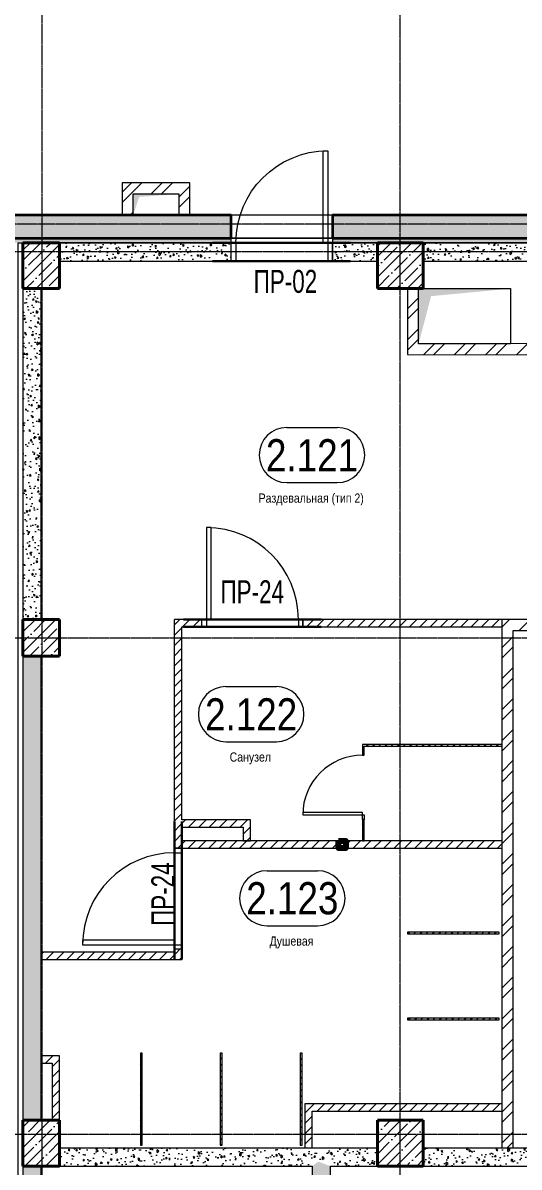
# Model space of a CAD drawing. Header units: millimetres. Extents: x -231292 to 573618, y -153144 to 564035.
# Drawn here: x 54733 to 60137, y 103770 to 116221 of the extents above; entities that cross this region are included whole.
import ezdxf
from ezdxf.enums import TextEntityAlignment as Align

# ---------------------------------------------------------------- set-up
doc = ezdxf.new("R2010")
doc.units = ezdxf.units.MM
doc.linetypes.add('CENTER2', pattern=[28.575, 19.05, -3.175, 3.175, -3.175])
doc.linetypes.add('HIDDEN2', pattern=[4.7625, 3.175, -1.5875])
doc.layers.get('0').update_dxf_attribs({"color": 250})
doc.layers.get('Defpoints').update_dxf_attribs({"color": 250})
for name, color, linetype, lineweight in [('A-Wall-Open', 250, 'Continuous', 5), ('АР_Area', 250, 'Continuous', 5), ('АР_Двери', 250, 'Continuous', 9), ('АР_Колонны', 250, 'Continuous', 35), ('АР_Стены ГКЛ', 250, 'Continuous', 15), ('АР_Стены ЖБ', 250, 'Continuous', 35), ('АР_Стены кирпич', 250, 'Continuous', 20), ('АР_Стены ПЕНОблок', 250, 'Continuous', 20), ('АР_Стены_дефшов', 250, 'Continuous', 0), ('АР_Штриховка', 250, 'Continuous', 0), ('Двери кабины', 250, 'Continuous', 0), ('КМ_Фахверки', 250, 'Continuous', 80), ('ОВ_Шахты', 250, 'Continuous', 5), ('РД_Оси_100', 250, 'Continuous', 0)]:
    doc.layers.add(name, color=color, linetype=linetype, lineweight=lineweight)
doc.layers.add('РД_Перемычка инж проемов', color=250, linetype='Continuous')
doc.layers.add('РД_Проем', color=250, linetype='Continuous', lineweight=0, plot=False)
doc.layers.add('РД_проем_инж перемыч_подсчет', color=250, linetype='Continuous', lineweight=30, plot=False)
doc.styles.add('Arial0', font='arial.ttf')
doc.styles.add('style1', font='ARIALN.TTF')
doc.styles.add('ккк', font='isocpeur.ttf', dxfattribs={"width": 0.85, "oblique": 15})
pattern_1 = [(45, (8883.4, 13229.69), (-56.1266, 56.1266), [])]
pattern_2 = [(45, (8883.403, 13229.686), (-33.67596, 33.67596), [])]
pattern_3 = [(45, (8883.4, 13229.69), (-168.3798, 168.3798), []), (45, (8995.66, 13229.69), (-168.3798, 168.3798), [])]
pattern_4 = [(45, (8883.4, 13229.69), (-112.2532, 112.2532), []), (45, (8995.66, 13229.69), (-112.2532, 112.2532), [198.4375, -39.6875, 0, -39.6875])]
pattern_5 = [(45, (8883.4, 13229.69), (-56.1266, 56.1266), [])]

# ---------------------------------------------------------------- blocks, each defined once
blk = doc.blocks.new('СОШ_2200_АР_ОСИ_М100_28.05.24')
at = {"layer": 'РД_Оси_100', "linetype": 'CENTER2'}
for p, q in [((49960, -6155), (49960, 139938.679)), ((-5954.958, 96300), (119910, 96300)), ((-5954.958, 90900), (119910, 90900))]:
    blk.add_line(p, q, dxfattribs=at)
for points in [[(46060, -6163.105), (46060, 139538.679), (46130, 139938.679)], [(119910, 100950), (119410, 100800), (-5454.958, 100800), (-5954.958, 100950)], [(119910, 100350), (119410, 100500), (-5454.958, 100500), (-5954.958, 100350)]]:
    blk.add_lwpolyline(points, dxfattribs=at)
blk = doc.blocks.new('otv')
at = {"linetype": 'Continuous'}
blk.add_lwpolyline([(0, -1), (0, 0), (1, 0), (1, -1)], close=True, dxfattribs=at)
blk.add_solid([(0, -1), (0, 0), (0.135, -0.137), (1, 0)], dxfattribs=at)
blk = doc.blocks.new('Ф_блок 80')
at = {"layer": 'КМ_Фахверки'}
blk.add_lwpolyline([(0, 0), (80, 0), (80, -80), (0, -80)], close=True, dxfattribs=at)
at = {"layer": 'КМ_Фахверки', "lineweight": 5}
blk.add_lwpolyline([(6, -6), (74, -6), (74, -74), (6, -74)], close=True, dxfattribs=at)
blk = doc.blocks.new('MOK-МаркаПом_овал_ареал')
for p, q in [((-2.75, 3), (2.75, 3)), ((-2.75, -3), (2.75, -3))]:
    blk.add_line(p, q)
for centre, radius, start, end in [((-2.75, 0), 3, 90, 270), ((2.75, 0), 3, 270, 90), ((-3.75, 0), 3.5, 0, 0.001)]:
    blk.add_arc(centre, radius, start, end)
at = {"color": 0, "style": 'style1'}
blk.add_attdef('АР-ПОМЕЩЕНИЕ:НОМЕР', text='', height=3.5, dxfattribs=at).set_placement((0, 0), align=Align.MIDDLE)
at = {"layer": 'Defpoints', "color": 2, "style": 'style1'}
blk.add_attdef('АР-ПОМЕЩЕНИЕ:НАИМЕНОВАНИЕ', text='', height=1, dxfattribs=at).set_placement((-0.09, -4.81), align=Align.MIDDLE)
blk = doc.blocks.new('MOK-МаркаПеремычки')
at = {"color": 0, "style": 'ккк', "oblique": 15, "width": 0.85}
blk.add_attdef('АР-ПРОЕМ:ПЕРЕМЫЧКА', text='', height=2.5, dxfattribs=at).set_placement((0, 0), align=Align.MIDDLE)

msp = doc.modelspace()

# ---------------------------------------------------------------- hatches: boundary and pattern name
at = {"layer": 'АР_Штриховка', "linetype": 'Continuous', "lineweight": 0}
h = msp.add_hatch(dxfattribs=at)
h.set_pattern_fill('ANSI32', color=256, scale=25, style=0)
h.set_pattern_definition([(45, (8883.4, 13229.69), (-168.3798, 168.3798), []), (45, (8995.66, 13229.69), (-168.3798, 168.3798), [])])
h.paths.add_polyline_path([(55813.403, 114129.686), (55933.403, 114129.686), (55933.403, 114359.686), (55813.403, 114479.686)], flags=0)
h = msp.add_hatch(dxfattribs=at)
h.set_pattern_fill('ANSI32', color=256, scale=25, style=0)
h.set_pattern_definition(pattern_3)
h.paths.add_polyline_path([(55813.403, 114479.686), (55933.403, 114359.686), (56433.403, 114359.686), (56553.403, 114479.686)], flags=0)
h = msp.add_hatch(dxfattribs=at)
h.set_pattern_fill('ANSI32', color=256, scale=25, angle=-360, style=0)
h.set_pattern_definition([(45, (8883.4, 13229.69), (-168.3798, 168.3798), []), (45, (8995.66, 13229.69), (-168.3798, 168.3798), [])])
h.paths.add_polyline_path([(56553.403, 114479.686), (56433.403, 114359.686), (56433.403, 114129.686), (56553.403, 114129.686)], flags=0)
at = {"layer": 'АР_Штриховка', "linetype": 'Continuous', "lineweight": 5}
h = msp.add_hatch(dxfattribs=at)
h.set_pattern_fill('ANSI35', color=256, scale=25, style=0)
h.set_pattern_definition([(45, (8883.4, 13229.69), (-112.2532, 112.2532), []), (45, (8995.66, 13229.69), (-112.2532, 112.2532), [198.4375, -39.6875, 0, -39.6875])])
h.paths.add_polyline_path([(123183.403, 113879.686), (123183.403, 114129.686), (112633.403, 114129.686), (112633.403, 113879.686)], flags=0)
h.paths.add_polyline_path([(110833.403, 113879.686), (110833.403, 114129.686), (105509.447, 114129.686), (105509.447, 113879.686)], flags=0)
h.paths.add_polyline_path([(104409.447, 113879.686), (104409.447, 114129.686), (102749.186, 114129.686), (102749.186, 113879.686)], flags=0)
h.paths.add_polyline_path([(101649.186, 113879.686), (101649.186, 114129.686), (99793.403, 114129.686), (99793.403, 113879.686)], flags=0)
h.paths.add_polyline_path([(98883.403, 113879.686), (98883.403, 114129.686), (97133.403, 114129.686), (97133.403, 113879.686)], flags=0)
h.paths.add_polyline_path([(96033.403, 113879.686), (96033.403, 114129.686), (95583.403, 114129.686), (95583.403, 113879.686)], flags=0)
h.paths.add_polyline_path([(94483.403, 113879.686), (94483.403, 114129.686), (94013.403, 114129.686), (94013.403, 113879.686)], flags=0)
h.paths.add_polyline_path([(92913.403, 113879.686), (92913.403, 114129.686), (91133.403, 114129.686), (91133.403, 113879.686)], flags=0)
h.paths.add_polyline_path([(90033.403, 113879.686), (90033.403, 114129.686), (89465.258, 114129.686), (89465.258, 113879.686)], flags=0)
h.paths.add_polyline_path([(88555.258, 113879.686), (88555.258, 114129.686), (87713.403, 114129.686), (87713.403, 113879.686)], flags=0)
h.paths.add_polyline_path([(86803.403, 113879.686), (86803.403, 114129.686), (85133.403, 114129.686), (85133.403, 113879.686)], flags=0)
h.paths.add_polyline_path([(84033.403, 113879.686), (84033.403, 114129.686), (83483.403, 114129.686), (83483.403, 113879.686)], flags=0)
h.paths.add_polyline_path([(82383.403, 113879.686), (82383.403, 114129.686), (82313.208, 114129.686), (82313.208, 113879.686)], flags=0)
h.paths.add_polyline_path([(82313.208, 113879.686), (82313.208, 114129.686), (79263.403, 114129.686), (79263.403, 113879.686)], flags=0)
h.paths.add_polyline_path([(78163.403, 113879.686), (78163.403, 114129.686), (72633.403, 114129.686), (72633.403, 113879.686)], flags=0)
h.paths.add_polyline_path([(71533.403, 113879.686), (71533.403, 114129.686), (69803.403, 114129.686), (69803.403, 113879.686)], flags=0)
h.paths.add_polyline_path([(68703.403, 113879.686), (68703.403, 114129.686), (64383.403, 114129.686), (64383.403, 113879.686)], flags=0)
h.paths.add_polyline_path([(63283.403, 113879.686), (63283.403, 114129.686), (58103.403, 114129.686), (58103.403, 113879.686)], flags=0)
h.paths.add_polyline_path([(57003.403, 113879.686), (57003.403, 114129.686), (53713.399, 114129.686), (53713.399, 113879.686)], flags=0)
h.paths.add_polyline_path([(51493.399, 113879.686), (51493.399, 114129.686), (50533.403, 114129.686), (50533.403, 113879.686)], flags=0)
h.paths.add_polyline_path([(48733.403, 113879.686), (48733.403, 114129.686), (46683.403, 114129.686), (46683.403, 113879.686)], flags=0)
at = {"layer": 'АР_Штриховка', "linetype": 'Continuous', "lineweight": 0}
h = msp.add_hatch(dxfattribs=at)
h.set_pattern_fill('HONEY', color=256, scale=10, style=0)
h.set_pattern_definition([(360, (8883.403, 13229.686), (47.625, 27.4963064), [31.75, -63.5]), (120, (8883.403, 13229.686), (-47.625, 27.4963066), [31.75, -63.5]), (60, (8883.403, 13229.686), (1e-07, 54.992613), [-63.5, 31.75])])
h.paths.add_polyline_path([(46283.403, 113879.686), (46283.403, 113829.686), (48733.403, 113829.686), (48733.403, 113879.686)], flags=0)
h.paths.add_polyline_path([(50533.403, 113879.686), (50533.403, 113829.686), (51493.399, 113829.686), (51493.399, 113879.686)], flags=0)
h.paths.add_polyline_path([(53713.399, 113879.686), (53713.399, 113829.686), (54683.403, 113829.686), (54700.069, 113842.186), (54683.403, 113879.686)], flags=0)
h.paths.add_polyline_path([(54683.403, 113879.686), (54700.069, 113842.186), (54733.403, 113829.686), (57003.403, 113829.686), (57003.403, 113879.686)], flags=0)
h.paths.add_polyline_path([(58103.403, 113879.686), (58103.403, 113829.686), (63283.403, 113829.686), (63283.403, 113879.686)], flags=0)
h.paths.add_polyline_path([(64383.403, 113879.686), (64383.403, 113829.686), (68703.403, 113829.686), (68703.403, 113879.686)], flags=0)
h.paths.add_polyline_path([(69803.403, 113879.686), (69803.403, 113829.686), (71533.403, 113829.686), (71533.403, 113879.686)], flags=0)
h.paths.add_polyline_path([(72633.403, 113879.686), (72633.403, 113829.686), (78163.403, 113829.686), (78163.403, 113879.686)], flags=0)
h.paths.add_polyline_path([(79263.403, 113879.686), (79263.403, 113829.686), (82383.403, 113829.686), (82383.403, 113879.686)], flags=0)
h.paths.add_polyline_path([(83483.403, 113879.686), (83483.403, 113829.686), (84033.403, 113829.686), (84033.403, 113879.686)], flags=0)
h.paths.add_polyline_path([(85133.403, 113879.686), (85133.403, 113829.686), (86803.403, 113829.686), (86803.403, 113879.686)], flags=0)
h.paths.add_polyline_path([(87713.403, 113879.686), (87713.403, 113829.686), (88555.258, 113829.686), (88555.258, 113879.686)], flags=0)
h.paths.add_polyline_path([(89465.258, 113879.686), (89465.258, 113829.686), (90033.403, 113829.686), (90033.403, 113879.686)], flags=0)
h.paths.add_polyline_path([(91133.403, 113879.686), (91133.403, 113829.686), (92913.403, 113829.686), (92913.403, 113879.686)], flags=0)
h.paths.add_polyline_path([(94013.403, 113879.686), (94013.403, 113829.686), (94483.403, 113829.686), (94483.403, 113879.686)], flags=0)
h.paths.add_polyline_path([(95583.403, 113879.686), (95583.403, 113829.686), (96033.403, 113829.686), (96033.403, 113879.686)], flags=0)
h.paths.add_polyline_path([(97133.403, 113879.686), (97133.403, 113829.686), (98883.403, 113829.686), (98883.403, 113879.686)], flags=0)
h.paths.add_polyline_path([(99793.403, 113879.686), (99793.403, 113829.686), (101649.186, 113829.686), (101649.186, 113879.686)], flags=0)
h.paths.add_polyline_path([(102749.186, 113879.686), (102749.186, 113829.686), (104409.447, 113829.686), (104409.447, 113879.686)], flags=0)
h.paths.add_polyline_path([(105509.447, 113879.686), (105509.447, 113829.686), (110833.403, 113829.686), (110833.403, 113879.686)], flags=0)
h.paths.add_polyline_path([(112633.403, 113879.686), (112633.403, 113829.686), (123583.403, 113829.686), (123583.403, 113879.686)], flags=0)
at = {"layer": 'АР_Штриховка', "linetype": 'Continuous', "lineweight": 5}
h = msp.add_hatch(dxfattribs=at)
h.set_pattern_fill('ANSI35', color=256, scale=25, style=0)
h.set_pattern_definition(pattern_4)
h.paths.add_polyline_path([(54733.629, 113329.686), (55133.629, 113329.686), (55133.629, 113829.686), (54733.629, 113829.686)], flags=0)
at = {"layer": 'АР_Штриховка', "linetype": 'Continuous', "lineweight": 0}
h = msp.add_hatch(dxfattribs=at)
h.set_pattern_fill('AR-CONC', color=256, angle=-315, style=0)
h.set_pattern_definition([(95, (8883.4, 13229.69), (140.09465, 117.55338), [19.05, -209.55]), (40, (8883.4, 13229.69), (-160.01845, 110.17673), [15.24, -167.64058]), (145.45144, (8895.08, 13239.48), (-19.9238, 227.7301), [16.19, -178.09024]), (91.1842, (8847.48, 13265.6), (221.41024, 161.9534), [28.575, -314.325]), (141.63556, (8865.93, 13279.1), (-7.0866, 342.82676), [24.285, -267.1356]), (36.18415, (8847.48, 13265.6), (-7.0866, 342.82676), [22.86, -251.4597]), (66, (8874.42, 13274.59), (179.51998, 34.89515), [19.05, -209.55]), (11, (8874.42, 13274.59), (-86.53993, 173.9412), [15.24, -167.64]), (116.45145, (8889.38, 13277.5), (92.98005, 208.83634), [16.19, -178.08994]), (82.5, (8883.4, 13229.686), (-57.60547, 61.973414), [0, -165.608, 0, -170.18, 0, -168.275]), (52.5, (8883.4, 13229.69), (-23.58973, 118.087), [0, -97.028, 0, -161.798, 0, -64.135]), (12.5, (8843.35, 13189.634), (99.927863, 91.826196), [0, -63.5, 0, -198.12, 0, -262.89]), (2.5, (8825.39, 13171.67), (86.7639, 122.72239), [0, -82.55, 0, -131.572, 0, -186.69])])
h.paths.add_polyline_path([(58593.403, 113629.686), (58593.403, 113829.686), (58103.403, 113829.686), (58103.403, 113629.686)], flags=0)
h.paths.add_polyline_path([(57003.403, 113629.686), (57003.403, 113829.686), (55133.553, 113829.686), (55133.553, 113629.686)], flags=0)
at = {"layer": 'АР_Штриховка', "linetype": 'Continuous', "lineweight": 5}
h = msp.add_hatch(dxfattribs=at)
h.set_pattern_fill('ANSI35', color=256, scale=25, style=0)
h.set_pattern_definition(pattern_4)
h.paths.add_polyline_path([(58593.403, 113329.686), (59093.403, 113329.686), (59093.403, 113829.686), (58593.403, 113829.686)], flags=0)
at = {"layer": 'АР_Штриховка', "linetype": 'Continuous', "lineweight": 0}
h = msp.add_hatch(dxfattribs=at)
h.set_pattern_fill('AR-CONC', color=256, angle=45, style=0)
h.set_pattern_definition([(95, (8883.4, 13229.69), (140.09465, 117.55338), [19.05, -209.55]), (40, (8883.4, 13229.69), (-160.01845, 110.17673), [15.24, -167.64058]), (145.45144, (8895.08, 13239.48), (-19.9238, 227.7301), [16.19, -178.09024]), (91.1842, (8847.48, 13265.6), (221.41024, 161.9534), [28.575, -314.325]), (141.63556, (8865.93, 13279.1), (-7.0866, 342.82676), [24.285, -267.1356]), (36.18415, (8847.48, 13265.6), (-7.0866, 342.82676), [22.86, -251.4597]), (66, (8874.42, 13274.59), (179.51998, 34.89515), [19.05, -209.55]), (11, (8874.42, 13274.59), (-86.53993, 173.9412), [15.24, -167.64]), (116.45145, (8889.38, 13277.5), (92.98005, 208.83634), [16.19, -178.08994]), (82.5, (8883.4, 13229.686), (-57.60547, 61.973414), [0, -165.608, 0, -170.18, 0, -168.275]), (52.5, (8883.4, 13229.69), (-23.58973, 118.087), [0, -97.028, 0, -161.798, 0, -64.135]), (12.5, (8843.35, 13189.634), (99.927863, 91.826196), [0, -63.5, 0, -198.12, 0, -262.89]), (2.5, (8825.39, 13171.67), (86.7639, 122.72239), [0, -82.55, 0, -131.572, 0, -186.69])])
h.paths.add_polyline_path([(61733.403, 113629.686), (61733.403, 113829.686), (59093.403, 113829.686), (59093.403, 113629.686)], flags=0)
h = msp.add_hatch(dxfattribs=at)
h.set_pattern_fill('AR-CONC', color=256, angle=-315, style=0)
h.set_pattern_definition([(95, (8883.4, 13229.69), (140.09465, 117.55338), [19.05, -209.55]), (40, (8883.4, 13229.69), (-160.01845, 110.17673), [15.24, -167.64058]), (145.45144, (8895.08, 13239.48), (-19.9238, 227.7301), [16.19, -178.09024]), (91.1842, (8847.48, 13265.6), (221.41024, 161.9534), [28.575, -314.325]), (141.63556, (8865.93, 13279.1), (-7.0866, 342.82676), [24.285, -267.1356]), (36.18415, (8847.48, 13265.6), (-7.0866, 342.82676), [22.86, -251.4597]), (66, (8874.42, 13274.59), (179.51998, 34.89515), [19.05, -209.55]), (11, (8874.42, 13274.59), (-86.53993, 173.9412), [15.24, -167.64]), (116.45145, (8889.38, 13277.5), (92.98005, 208.83634), [16.19, -178.08994]), (82.5, (8883.4, 13229.686), (-57.60547, 61.973414), [0, -165.608, 0, -170.18, 0, -168.275]), (52.5, (8883.4, 13229.69), (-23.58973, 118.087), [0, -97.028, 0, -161.798, 0, -64.135]), (12.5, (8843.35, 13189.634), (99.927863, 91.826196), [0, -63.5, 0, -198.12, 0, -262.89]), (2.5, (8825.39, 13171.67), (86.7639, 122.72239), [0, -82.55, 0, -131.572, 0, -186.69])])
h.paths.add_polyline_path([(54933.627, 113329.687), (54733.627, 113329.686), (54733.646, 109729.686), (54933.646, 109729.687)], flags=0)
h = msp.add_hatch(dxfattribs=at)
h.set_pattern_fill('ANSI32', color=256, scale=25, style=0)
h.set_pattern_definition([(45, (8883.4, 13229.69), (-168.3798, 168.3798), []), (45, (8995.66, 13229.69), (-168.3798, 168.3798), [])])
h.paths.add_polyline_path([(58923.403, 112611.304), (59043.403, 112731.222), (59043.403, 113329.686), (58923.403, 113329.686)], flags=0)
h = msp.add_hatch(dxfattribs=at)
h.set_pattern_fill('ANSI32', color=256, scale=25, style=0)
h.set_pattern_definition([(45, (8883.4, 13229.69), (-168.3798, 168.3798), []), (45, (8995.66, 13229.69), (-168.3798, 168.3798), [])])
h.paths.add_polyline_path([(61733.403, 112609.381), (61613.403, 112729.463), (59043.403, 112731.222), (58923.403, 112611.304)], flags=0)
at = {"layer": 'АР_Штриховка', "linetype": 'Continuous', "lineweight": 5}
h = msp.add_hatch(dxfattribs=at)
h.set_pattern_fill('ANSI35', color=256, scale=25, style=0)
h.set_pattern_definition(pattern_4)
h.paths.add_polyline_path([(54733.553, 109329.686), (55133.553, 109329.686), (55133.553, 109729.686), (54733.553, 109729.686)], flags=0)
at = {"layer": 'АР_Штриховка', "linetype": 'Continuous', "lineweight": 0, "ltscale": 0.5}
h = msp.add_hatch(dxfattribs=at)
h.set_pattern_fill('ANSI31', color=256, scale=25, style=0)
h.set_pattern_definition([(45, (8883.4, 13229.69), (-56.1266, 56.1266), [])])
h.paths.add_polyline_path([(56383.403, 106109.686), (56463.403, 106029.686), (56463.403, 106139.686), (56383.403, 106139.686)], flags=0)
h.paths.add_polyline_path([(56383.403, 107239.686), (56463.403, 107319.686), (56463.403, 107469.686), (56443.403, 107496.353), (56383.403, 107469.686)], flags=0)
h.paths.add_polyline_path([(56383.403, 107469.686), (56443.403, 107496.353), (56463.403, 107549.686), (56463.403, 109649.686), (56383.403, 109729.686)], flags=0)
h = msp.add_hatch(dxfattribs=at)
h.set_pattern_fill('ANSI31', color=256, scale=25, style=0)
h.set_pattern_definition(pattern_1)
h.paths.add_polyline_path([(59951.384, 109649.686), (59951.384, 109729.686), (57783.403, 109729.686), (57783.403, 109649.686)], flags=0)
h.paths.add_polyline_path([(56683.403, 109649.686), (56683.403, 109729.686), (56383.403, 109729.686), (56463.403, 109649.686)], flags=0)
at = {"layer": 'АР_Штриховка', "linetype": 'Continuous', "lineweight": 0}
h = msp.add_hatch(dxfattribs=at)
h.set_pattern_fill('ANSI32', color=256, scale=25, angle=-360, style=0)
h.set_pattern_definition([(45, (8883.4, 13229.69), (-168.3798, 168.3798), []), (45, (8995.66, 13229.69), (-168.3798, 168.3798), [])])
h.paths.add_polyline_path([(60071.384, 109609.686), (59951.384, 109729.686), (59951.384, 107239.686), (60071.384, 107239.686)], flags=0)
h.paths.add_polyline_path([(60071.384, 107239.686), (59951.384, 107239.686), (59951.384, 104459.686), (60071.384, 104459.686)], flags=0)
h.paths.add_polyline_path([(60071.384, 104459.686), (59951.384, 104459.686), (59951.384, 103979.686), (60071.384, 103979.686)], flags=0)
h = msp.add_hatch(dxfattribs=at)
h.set_pattern_fill('ANSI32', color=256, scale=25, style=0)
h.set_pattern_definition(pattern_3)
h.paths.add_polyline_path([(59951.384, 109729.686), (60071.384, 109609.686), (60321.384, 109609.686), (60441.384, 109729.686)], flags=0)
h = msp.add_hatch(dxfattribs=at)
h.set_pattern_fill('AR-CONC', color=256, angle=-315, style=0)
h.set_pattern_definition([(95, (8883.4, 13229.69), (140.09465, 117.55338), [19.05, -209.55]), (40, (8883.4, 13229.69), (-160.01845, 110.17673), [15.24, -167.6406]), (145.45144, (8895.08, 13239.48), (-19.9238, 227.7301), [16.19, -178.09024]), (91.1842, (8847.48, 13265.6), (221.41024, 161.9534), [28.575, -314.325]), (141.63556, (8865.93, 13279.1), (-7.0866, 342.82676), [24.285, -267.1356]), (36.18415, (8847.48, 13265.6), (-7.0866, 342.8268), [22.86, -251.4597]), (66, (8874.42, 13274.59), (179.51998, 34.89515), [19.05, -209.55]), (11, (8874.42, 13274.59), (-86.53993, 173.9412), [15.24, -167.64]), (116.45145, (8889.38, 13277.5), (92.98005, 208.83634), [16.19, -178.08994]), (82.5, (8883.4, 13229.686), (-57.60547, 61.973414), [0, -165.608, 0, -170.18, 0, -168.275]), (52.5, (8883.4, 13229.69), (-23.58973, 118.087), [0, -97.028, 0, -161.798, 0, -64.135]), (12.5, (8843.35, 13189.634), (99.927863, 91.826196), [0, -63.5, 0, -198.12, 0, -262.89]), (2.5, (8825.39, 13171.67), (86.7639, 122.72239), [0, -82.55, 0, -131.572, 0, -186.69])])
h.paths.add_polyline_path([(54933.703, 109329.687), (54733.703, 109329.686), (54733.727, 104279.686), (54933.727, 104279.687)], flags=0)
h = msp.add_hatch(dxfattribs=at)
h.set_pattern_fill('ANSI31', color=256, scale=15, angle=-360, style=0)
h.set_pattern_definition([(45, (8883.403, 13229.686), (-33.67596, 33.67596), [])])
h.paths.add_polyline_path([(58431.384, 108369.686), (58451.384, 108349.686), (59951.384, 108349.686), (59951.384, 108369.686)], flags=0)
h = msp.add_hatch(dxfattribs=at)
h.set_pattern_fill('ANSI31', color=256, scale=15, style=0)
h.set_pattern_definition(pattern_2)
h.paths.add_polyline_path([(58431.384, 107319.686), (58451.384, 107319.686), (58451.384, 107552.204), (58431.384, 107552.204)], flags=0)
h.paths.add_polyline_path([(58431.384, 108302.204), (58451.384, 108302.204), (58451.384, 108349.686), (58431.384, 108369.686)], flags=0)
at = {"layer": 'АР_Штриховка', "linetype": 'Continuous', "lineweight": 0, "ltscale": 0.5}
h = msp.add_hatch(dxfattribs=at)
h.set_pattern_fill('ANSI31', color=256, scale=25, angle=-360, style=0)
h.set_pattern_definition([(45, (8883.4, 13229.69), (-56.1266, 56.1266), [])])
h.paths.add_polyline_path([(56463.403, 107549.686), (56443.403, 107496.353), (56463.403, 107469.686), (57133.403, 107469.686), (57213.403, 107549.686)], flags=0)
h = msp.add_hatch(dxfattribs=at)
h.set_pattern_fill('ANSI31', color=256, scale=25, angle=-360, style=0)
h.set_pattern_definition([(45, (8883.4, 13229.69), (-56.1266, 56.1266), [])])
h.paths.add_polyline_path([(57213.403, 107549.686), (57133.403, 107469.686), (57133.403, 107319.686), (57213.403, 107319.686)], flags=0)
h = msp.add_hatch(dxfattribs=at)
h.set_pattern_fill('ANSI31', color=256, scale=25, angle=-360, style=0)
h.set_pattern_definition([(45, (8883.4, 13229.69), (-56.1266, 56.1266), [])])
h.paths.add_polyline_path([(56463.403, 107319.686), (56383.403, 107239.686), (59951.384, 107239.686), (59951.384, 107319.686)], flags=0)
at = {"layer": 'АР_Штриховка', "linetype": 'Continuous', "lineweight": 0}
h = msp.add_hatch(dxfattribs=at)
h.set_pattern_fill('ANSI31', color=256, scale=15, angle=-360, style=0)
h.set_pattern_definition(pattern_2)
h.paths.add_polyline_path([(59919.34, 106306.913), (59919.34, 106326.913), (58921.384, 106326.913), (58921.384, 106306.913)], flags=0)
at = {"layer": 'АР_Штриховка', "linetype": 'Continuous', "lineweight": 0, "ltscale": 0.5}
h = msp.add_hatch(dxfattribs=at)
h.set_pattern_fill('ANSI31', color=256, scale=25, style=0)
h.set_pattern_definition([(45, (8883.4, 13229.69), (-56.1266, 56.1266), [])])
h.paths.add_polyline_path([(54933.718, 106109.686), (54933.718, 106029.686), (56463.403, 106029.686), (56383.403, 106109.686)], flags=0)
at = {"layer": 'АР_Штриховка', "linetype": 'Continuous', "lineweight": 0}
h = msp.add_hatch(dxfattribs=at)
h.set_pattern_fill('ANSI31', color=256, scale=15, angle=-360, style=0)
h.set_pattern_definition([(45, (8883.403, 13229.686), (-33.67596, 33.67596), [])])
h.paths.add_polyline_path([(58921.384, 105392.095), (58921.384, 105372.095), (59919.34, 105372.095), (59919.34, 105392.095)], flags=0)
at = {"layer": 'АР_Штриховка', "linetype": 'Continuous', "lineweight": 0, "ltscale": 0.5}
h = msp.add_hatch(dxfattribs=at)
h.set_pattern_fill('ANSI31', color=256, scale=25, style=0)
h.set_pattern_definition(pattern_5)
h.paths.add_polyline_path([(55053.553, 104899.682), (55133.553, 104979.68), (54933.722, 104979.686), (54933.719, 104899.686)], flags=0)
h = msp.add_hatch(dxfattribs=at)
h.set_pattern_fill('ANSI31', color=256, scale=25, style=0)
h.set_pattern_definition([(45, (8883.4, 13229.69), (-56.1266, 56.1266), [])])
h.paths.add_polyline_path([(55053.553, 104279.686), (55133.553, 104279.686), (55133.553, 104979.68), (55053.553, 104899.682)], flags=0)
at = {"layer": 'АР_Штриховка', "linetype": 'Continuous', "lineweight": 0}
h = msp.add_hatch(dxfattribs=at)
h.set_pattern_fill('ANSI31', color=256, scale=15, style=0)
h.set_pattern_definition([(45, (8883.403, 13229.686), (-33.67596, 33.67596), [])])
h.paths.add_polyline_path([(56013.556, 104009.686), (56033.556, 104009.686), (56033.556, 105009.686), (56013.556, 105009.686)], flags=0)
h = msp.add_hatch(dxfattribs=at)
h.set_pattern_fill('ANSI31', color=256, scale=15, style=0)
h.set_pattern_definition(pattern_2)
h.paths.add_polyline_path([(56883.556, 104009.686), (56903.556, 104009.686), (56903.556, 105009.686), (56883.556, 105009.686)], flags=0)
h = msp.add_hatch(dxfattribs=at)
h.set_pattern_fill('ANSI31', color=256, scale=15, style=0)
h.set_pattern_definition(pattern_2)
h.paths.add_polyline_path([(57753.556, 104009.687), (57773.556, 104009.687), (57773.556, 105009.686), (57753.556, 105009.686)], flags=0)
at = {"layer": 'АР_Штриховка', "linetype": 'Continuous', "lineweight": 0, "ltscale": 0.5}
h = msp.add_hatch(dxfattribs=at)
h.set_pattern_fill('ANSI31', color=256, scale=25, style=0)
h.set_pattern_definition(pattern_1)
h.paths.add_polyline_path([(59951.384, 104379.686), (59951.384, 104459.686), (57803.553, 104459.686), (57883.553, 104379.686)], flags=0)
h = msp.add_hatch(dxfattribs=at)
h.set_pattern_fill('ANSI31', color=256, scale=25, style=0)
h.set_pattern_definition(pattern_5)
h.paths.add_polyline_path([(57803.553, 103979.686), (57883.553, 103979.686), (57883.553, 104379.686), (57803.553, 104459.686)], flags=0)
at = {"layer": 'АР_Штриховка', "linetype": 'Continuous', "lineweight": 5}
h = msp.add_hatch(dxfattribs=at)
h.set_pattern_fill('ANSI35', color=256, scale=25, style=0)
h.set_pattern_definition(pattern_4)
h.paths.add_polyline_path([(54733.553, 103779.686), (55133.553, 103779.686), (55133.553, 104279.686), (54733.553, 104279.686)], flags=0)
h = msp.add_hatch(dxfattribs=at)
h.set_pattern_fill('ANSI35', color=256, scale=25, style=0)
h.set_pattern_definition(pattern_4)
h.paths.add_polyline_path([(58593.403, 103779.686), (59093.403, 103779.686), (59093.403, 104279.686), (58593.403, 104279.686)], flags=0)
at = {"layer": 'АР_Штриховка', "linetype": 'Continuous', "lineweight": 0}
h = msp.add_hatch(dxfattribs=at)
h.set_pattern_fill('AR-CONC', color=256, angle=45, style=0)
h.set_pattern_definition([(95, (8883.4, 13229.69), (140.09465, 117.55338), [19.05, -209.55]), (40, (8883.4, 13229.69), (-160.01845, 110.17673), [15.24, -167.6406]), (145.45144, (8895.08, 13239.48), (-19.9238, 227.7301), [16.19, -178.09024]), (91.1842, (8847.48, 13265.6), (221.41024, 161.9534), [28.575, -314.325]), (141.63556, (8865.93, 13279.1), (-7.0866, 342.82676), [24.285, -267.1356]), (36.18415, (8847.48, 13265.6), (-7.0866, 342.8268), [22.86, -251.4597]), (66, (8874.42, 13274.59), (179.51998, 34.89515), [19.05, -209.55]), (11, (8874.42, 13274.59), (-86.53993, 173.9412), [15.24, -167.64]), (116.45144, (8889.38, 13277.5), (92.98005, 208.83634), [16.19, -178.08994]), (82.5, (8883.4, 13229.686), (-57.60547, 61.973414), [0, -165.608, 0, -170.18, 0, -168.275]), (52.5, (8883.4, 13229.69), (-23.58973, 118.087), [0, -97.028, 0, -161.798, 0, -64.135]), (12.5, (8843.35, 13189.634), (99.927863, 91.826196), [0, -63.5, 0, -198.12, 0, -262.89]), (2.5, (8825.39, 13171.67), (86.7639, 122.72239), [0, -82.55, 0, -131.572, 0, -186.69])])
h.paths.add_polyline_path([(55133.553, 103979.686), (55133.553, 103779.686), (57883.403, 103779.686), (57950.069, 103829.686), (57883.403, 103979.686)], flags=0)
h.paths.add_polyline_path([(57883.403, 103979.686), (57950.069, 103829.686), (58083.403, 103779.686), (58593.403, 103779.686), (58593.403, 103979.686)], flags=0)
h = msp.add_hatch(dxfattribs=at)
h.set_pattern_fill('AR-CONC', color=256, angle=45, style=0)
h.set_pattern_definition([(95, (8883.4, 13229.69), (140.09465, 117.55338), [19.05, -209.55]), (40, (8883.4, 13229.69), (-160.01845, 110.17673), [15.24, -167.6406]), (145.45144, (8895.08, 13239.48), (-19.9238, 227.7301), [16.19, -178.09024]), (91.1842, (8847.48, 13265.6), (221.41024, 161.9534), [28.575, -314.325]), (141.63556, (8865.93, 13279.1), (-7.0866, 342.82676), [24.285, -267.1356]), (36.18415, (8847.48, 13265.6), (-7.0866, 342.8268), [22.86, -251.4597]), (66, (8874.42, 13274.59), (179.51998, 34.89515), [19.05, -209.55]), (11, (8874.42, 13274.59), (-86.53993, 173.9412), [15.24, -167.64]), (116.45145, (8889.38, 13277.5), (92.98005, 208.83634), [16.19, -178.08994]), (82.5, (8883.4, 13229.686), (-57.60547, 61.973414), [0, -165.608, 0, -170.18, 0, -168.275]), (52.5, (8883.4, 13229.69), (-23.58973, 118.087), [0, -97.028, 0, -161.798, 0, -64.135]), (12.5, (8843.35, 13189.634), (99.927863, 91.826196), [0, -63.5, 0, -198.12, 0, -262.89]), (2.5, (8825.39, 13171.67), (86.7639, 122.72239), [0, -82.55, 0, -131.572, 0, -186.69])])
h.paths.add_polyline_path([(59093.403, 103979.686), (59093.403, 103779.686), (60323.403, 103779.686), (60323.403, 103979.686)], flags=0)
h.paths.add_polyline_path([(60323.403, 103979.686), (60323.403, 103779.686), (61733.403, 103779.686), (61733.403, 103979.686)], flags=0)
h = msp.add_hatch(dxfattribs=at)
h.set_pattern_fill('AR-CONC', color=256, angle=-315, style=0)
h.set_pattern_definition([(95, (8883.4, 13229.69), (140.09465, 117.55338), [19.05, -209.55]), (40, (8883.4, 13229.69), (-160.01845, 110.17673), [15.24, -167.6406]), (145.45144, (8895.08, 13239.48), (-19.9238, 227.7301), [16.19, -178.09024]), (91.1842, (8847.48, 13265.6), (221.41024, 161.9534), [28.575, -314.325]), (141.63556, (8865.93, 13279.1), (-7.0866, 342.82676), [24.285, -267.1356]), (36.18415, (8847.48, 13265.6), (-7.0866, 342.8268), [22.86, -251.4597]), (66, (8874.42, 13274.59), (179.51998, 34.89515), [19.05, -209.55]), (11, (8874.42, 13274.59), (-86.53993, 173.9412), [15.24, -167.64]), (116.45145, (8889.38, 13277.5), (92.98005, 208.83634), [16.19, -178.08994]), (82.5, (8883.4, 13229.686), (-57.60547, 61.973414), [0, -165.608, 0, -170.18, 0, -168.275]), (52.5, (8883.4, 13229.69), (-23.58973, 118.087), [0, -97.028, 0, -161.798, 0, -64.135]), (12.5, (8843.35, 13189.634), (99.927863, 91.826196), [0, -63.5, 0, -198.12, 0, -262.89]), (2.5, (8825.39, 13171.67), (86.7639, 122.72239), [0, -82.55, 0, -131.572, 0, -186.69])])
h.paths.add_polyline_path([(54933.675, 103782.296), (54733.675, 103782.295), (54733.676, 103579.682), (54933.676, 103579.683)], flags=0)
h.paths.add_polyline_path([(54933.684, 102079.683), (54733.684, 102079.682), (54733.703, 98329.686), (54933.703, 98329.687)], flags=0)
h = msp.add_hatch(dxfattribs=at)
h.set_pattern_fill('AR-CONC', color=256, angle=-315, style=0)
h.set_pattern_definition([(95, (8883.4, 13229.69), (140.09465, 117.55338), [19.05, -209.55]), (40, (8883.4, 13229.69), (-160.01845, 110.17673), [15.24, -167.6406]), (145.45144, (8895.08, 13239.48), (-19.9238, 227.7301), [16.19, -178.09024]), (91.1842, (8847.48, 13265.6), (221.41024, 161.9534), [28.575, -314.325]), (141.63556, (8865.93, 13279.1), (-7.0866, 342.82676), [24.285, -267.1356]), (36.18415, (8847.48, 13265.6), (-7.0866, 342.8268), [22.86, -251.4597]), (66, (8874.42, 13274.59), (179.51998, 34.89515), [19.05, -209.55]), (11, (8874.42, 13274.59), (-86.53993, 173.9412), [15.24, -167.64]), (116.45145, (8889.38, 13277.5), (92.98005, 208.83634), [16.19, -178.08994]), (82.5, (8883.4, 13229.686), (-57.60547, 61.973414), [0, -165.608, 0, -170.18, 0, -168.275]), (52.5, (8883.4, 13229.69), (-23.58973, 118.087), [0, -97.028, 0, -161.798, 0, -64.135]), (12.5, (8843.35, 13189.634), (99.927863, 91.826196), [0, -63.5, 0, -198.12, 0, -262.89]), (2.5, (8825.39, 13171.67), (86.7639, 122.72239), [0, -82.55, 0, -131.572, 0, -186.69])])
h.paths.add_polyline_path([(58083.403, 103779.686), (57950.069, 103829.686), (57883.403, 103779.686), (57883.403, 99929.686), (58083.403, 99929.686)], flags=0)
h.paths.add_polyline_path([(58083.403, 98829.686), (57883.403, 98829.686), (57883.403, 94329.686), (58083.403, 94329.686)], flags=0)
h.paths.add_polyline_path([(58083.403, 93229.686), (57883.403, 93229.686), (57883.403, 87829.686), (58083.403, 87829.686)], flags=0)
h.paths.add_polyline_path([(58083.403, 86729.686), (57883.403, 86729.686), (57883.403, 86129.686), (58083.403, 86329.686)], flags=0)

# ---------------------------------------------------------------- linework, layer by layer
at = {"layer": 'A-Wall-Open', "linetype": 'Continuous', "lineweight": 5}
for p, q in [((58103.403, 114129.686), (57003.403, 114129.686)), ((58103.403, 113879.686), (57003.403, 113879.686))]:
    msp.add_line(p, q, dxfattribs=at)
at = {"layer": 'АР_Двери', "linetype": 'Continuous', "lineweight": 9}
for points in [[(58053.403, 113829.686), (58003.403, 113829.686), (58003.403, 114829.686), (58053.403, 114829.686)], [(57053.403, 113629.686), (57003.403, 113629.686), (57003.403, 113829.686), (57053.403, 113829.686)], [(58053.403, 113629.686), (58103.403, 113629.686), (58103.403, 113829.686), (58053.403, 113829.686)], [(56733.403, 109729.686), (56783.403, 109729.686), (56783.403, 110729.686), (56733.403, 110729.686)], [(56733.403, 109649.686), (56683.403, 109649.686), (56683.403, 109729.686), (56733.403, 109729.686)], [(57733.403, 109649.686), (57783.403, 109649.686), (57783.403, 109729.686), (57733.403, 109729.686)], [(56463.403, 107189.686), (56463.403, 107239.686), (56383.403, 107239.686), (56383.403, 107189.686)], [(56383.403, 106189.686), (56383.403, 106239.686), (55383.403, 106239.686), (55383.403, 106189.686)], [(56463.403, 106189.686), (56463.403, 106139.686), (56383.403, 106139.686), (56383.403, 106189.686)]]:
    msp.add_lwpolyline(points, close=True, dxfattribs=at)
at = {"layer": 'АР_Двери', "linetype": 'Continuous', "lineweight": 9, "extrusion": (0, 0, -1)}
msp.add_arc((-58053.403, 113829.686), 1000, 360, 90, dxfattribs=at)
at = {"layer": 'АР_Двери', "linetype": 'Continuous', "lineweight": 9}
for centre, start, end in [((56733.403, 109729.686), 0, 90), ((56383.403, 106189.686), 90, 180)]:
    msp.add_arc(centre, 1000, start, end, dxfattribs=at)
at = {"layer": 'АР_Колонны', "linetype": 'HIDDEN2', "lineweight": 25}
for p, q in [((54733.629, 113829.686), (55133.629, 113829.686)), ((54733.629, 113329.686), (54733.629, 113829.686)), ((55133.629, 113829.686), (55133.629, 113329.686)), ((58593.403, 113829.686), (59093.403, 113829.686)), ((58593.403, 113329.686), (58593.403, 113829.686)), ((59093.403, 113829.686), (59093.403, 113329.686)), ((55133.629, 113329.686), (54733.629, 113329.686)), ((59093.403, 113329.686), (58593.403, 113329.686)), ((54733.553, 109729.686), (55133.553, 109729.686)), ((54733.553, 109329.686), (54733.553, 109729.686)), ((55133.553, 109729.686), (55133.553, 109329.686)), ((55133.553, 109329.686), (54733.553, 109329.686)), ((54733.553, 104279.686), (55133.553, 104279.686)), ((54733.553, 103779.686), (54733.553, 104279.686)), ((55133.553, 104279.686), (55133.553, 103779.686)), ((58593.403, 104279.686), (59093.403, 104279.686)), ((58593.403, 103779.686), (58593.403, 104279.686)), ((59093.403, 104279.686), (59093.403, 103779.686)), ((55133.553, 103779.686), (54733.553, 103779.686)), ((59093.403, 103779.686), (58593.403, 103779.686))]:
    msp.add_line(p, q, dxfattribs=at)
at = {"layer": 'АР_Колонны', "linetype": 'Continuous', "lineweight": 35}
for p, q in [((54733.629, 113829.686), (55133.629, 113829.686)), ((54733.629, 113329.686), (54733.629, 113829.686)), ((55133.629, 113329.686), (55133.629, 113829.686)), ((58593.403, 113829.686), (59093.403, 113829.686)), ((58593.403, 113329.686), (58593.403, 113829.686)), ((59093.403, 113329.686), (59093.403, 113829.686)), ((54733.629, 113329.686), (55133.629, 113329.686)), ((58593.403, 113329.686), (59093.403, 113329.686)), ((58593.403, 113329.686), (59093.403, 113329.686)), ((54733.553, 109729.686), (55133.553, 109729.686)), ((54733.553, 109329.686), (54733.553, 109729.686)), ((55133.553, 109329.686), (55133.553, 109729.686)), ((54733.553, 109329.686), (55133.553, 109329.686)), ((54733.553, 104279.686), (55133.553, 104279.686)), ((54733.553, 103779.686), (54733.553, 104279.686)), ((55133.553, 103779.686), (55133.553, 104279.686)), ((58593.403, 104279.686), (59093.403, 104279.686)), ((58593.403, 103779.686), (58593.403, 104279.686)), ((59093.403, 103779.686), (59093.403, 104279.686)), ((54733.553, 103779.686), (55133.553, 103779.686)), ((58593.403, 103779.686), (59093.403, 103779.686))]:
    msp.add_line(p, q, dxfattribs=at)
at = {"layer": 'АР_Колонны', "lineweight": 9}
msp.add_lwpolyline([(54733.627, 113829.686), (54733.779, 81804.689), (54683.555, 81804.689), (54683.403, 113829.686)], close=True, dxfattribs=at)
at = {"layer": 'АР_Стены ГКЛ', "linetype": 'Continuous', "lineweight": 15}
for p, q in [((59951.384, 108369.686), (58431.384, 108369.686)), ((58431.384, 108369.686), (58431.384, 108302.204)), ((58451.384, 108349.686), (59951.384, 108349.686)), ((58451.384, 108302.204), (58451.384, 108349.686)), ((59951.384, 108349.686), (59951.384, 108369.686)), ((58431.384, 108302.204), (58451.384, 108302.204)), ((58451.384, 107552.204), (58431.384, 107552.204)), ((58431.384, 107552.204), (58431.384, 107319.686)), ((58451.384, 107319.686), (58451.384, 107552.204)), ((58431.384, 107319.686), (58451.384, 107319.686)), ((59919.34, 106326.913), (58921.384, 106326.913)), ((58921.384, 106326.913), (58921.384, 106306.913)), ((58921.384, 106306.913), (59919.34, 106306.913)), ((59919.34, 106306.913), (59919.34, 106326.913)), ((58921.384, 105392.095), (58921.384, 105372.095)), ((59919.34, 105392.095), (58921.384, 105392.095)), ((58921.384, 105372.095), (59919.34, 105372.095)), ((59919.34, 105372.095), (59919.34, 105392.095)), ((56033.556, 105009.686), (56013.556, 105009.686)), ((56013.556, 105009.686), (56013.556, 104009.686)), ((56033.556, 104009.686), (56033.556, 105009.686)), ((56903.556, 105009.686), (56883.556, 105009.686)), ((56883.556, 105009.686), (56883.556, 104009.686)), ((56903.556, 104009.686), (56903.556, 105009.686)), ((57773.556, 105009.686), (57753.556, 105009.686)), ((57753.556, 105009.686), (57753.556, 104009.687)), ((57773.556, 104009.687), (57773.556, 105009.686)), ((56013.556, 104009.686), (56033.556, 104009.686)), ((56883.556, 104009.686), (56903.556, 104009.686)), ((57753.556, 104009.687), (57773.556, 104009.687))]:
    msp.add_line(p, q, dxfattribs=at)
at = {"layer": 'АР_Стены ЖБ', "linetype": 'Continuous', "lineweight": 35}
for p, q in [((57003.403, 114129.686), (53713.399, 114129.686)), ((57003.403, 113879.686), (57003.403, 114129.686)), ((63283.403, 114129.686), (58103.403, 114129.686)), ((58103.403, 114129.686), (58103.403, 113879.686)), ((53713.399, 113879.686), (57003.403, 113879.686)), ((58103.403, 113879.686), (63283.403, 113879.686))]:
    msp.add_line(p, q, dxfattribs=at)
at = {"layer": 'АР_Стены ЖБ', "linetype": 'Continuous', "lineweight": 40}
for p, q in [((55133.629, 113829.686), (54733.629, 113829.686)), ((54733.629, 113829.686), (54733.629, 113329.686)), ((55133.629, 113329.686), (55133.629, 113829.686)), ((59093.403, 113829.686), (58593.403, 113829.686)), ((58593.403, 113829.686), (58593.403, 113329.686)), ((59093.403, 113329.686), (59093.403, 113829.686)), ((54733.629, 113329.686), (55133.629, 113329.686)), ((58593.403, 113329.686), (59093.403, 113329.686)), ((55133.553, 109729.686), (54733.553, 109729.686)), ((54733.553, 109729.686), (54733.553, 109329.686)), ((55133.553, 109329.686), (55133.553, 109729.686)), ((54733.553, 109329.686), (55133.553, 109329.686)), ((55133.553, 104279.686), (54733.553, 104279.686)), ((54733.553, 104279.686), (54733.553, 103779.686)), ((55133.553, 103779.686), (55133.553, 104279.686)), ((59093.403, 104279.686), (58593.403, 104279.686)), ((58593.403, 104279.686), (58593.403, 103779.686)), ((59093.403, 103779.686), (59093.403, 104279.686)), ((54733.553, 103779.686), (55133.553, 103779.686)), ((58593.403, 103779.686), (59093.403, 103779.686))]:
    msp.add_line(p, q, dxfattribs=at)
at = {"layer": 'АР_Стены кирпич', "linetype": 'Continuous', "lineweight": 20}
for p, q in [((55813.403, 114479.686), (55813.403, 114129.686)), ((56553.403, 114479.686), (55813.403, 114479.686)), ((56553.403, 114129.686), (56553.403, 114479.686)), ((55933.403, 114129.686), (55933.403, 114359.686)), ((55933.403, 114359.686), (56433.403, 114359.686)), ((56433.403, 114359.686), (56433.403, 114129.686)), ((55813.403, 114129.686), (55933.403, 114129.686)), ((56433.403, 114129.686), (56553.403, 114129.686)), ((59043.403, 113329.686), (58923.403, 113329.686)), ((58923.403, 113329.686), (58923.403, 112611.304)), ((59043.403, 112731.222), (59043.403, 113329.686)), ((61613.403, 112729.463), (59043.403, 112731.222)), ((58923.403, 112611.304), (61733.403, 112609.381)), ((59951.384, 103979.686), (59951.384, 109729.686)), ((60441.384, 109729.686), (59951.384, 109729.686)), ((60071.384, 103979.686), (60071.384, 109609.686)), ((60071.384, 109609.686), (60321.384, 109609.686)), ((59951.384, 103979.686), (60071.384, 103979.686))]:
    msp.add_line(p, q, dxfattribs=at)
at = {"layer": 'АР_Стены ПЕНОблок', "linetype": 'Continuous', "lineweight": 20}
for p, q in [((57003.403, 113829.686), (55133.553, 113829.686)), ((55133.553, 113829.686), (55133.553, 113629.686)), ((57003.403, 113629.686), (57003.403, 113829.686)), ((58593.403, 113829.686), (58103.403, 113829.686)), ((58103.403, 113829.686), (58103.403, 113629.686)), ((58593.403, 113629.686), (58593.403, 113829.686)), ((61733.403, 113829.686), (59093.403, 113829.686)), ((59093.403, 113829.686), (59093.403, 113629.686)), ((55133.553, 113629.686), (57003.403, 113629.686)), ((58103.403, 113629.686), (58593.403, 113629.686)), ((59093.403, 113629.686), (61733.403, 113629.686)), ((54933.627, 113329.687), (54733.627, 113329.686)), ((54733.627, 113329.686), (54733.646, 109729.686)), ((54933.646, 109729.687), (54933.627, 113329.687)), ((54733.646, 109729.686), (54933.646, 109729.687)), ((56383.403, 107239.686), (56383.403, 109729.686)), ((56683.403, 109729.686), (56383.403, 109729.686)), ((56683.403, 109649.686), (56683.403, 109729.686)), ((59951.384, 109729.686), (57783.403, 109729.686)), ((57783.403, 109729.686), (57783.403, 109649.686)), ((59951.384, 109649.686), (59951.384, 109729.686)), ((56463.403, 107549.686), (56463.403, 109649.686)), ((56463.403, 109649.686), (56683.403, 109649.686)), ((57783.403, 109649.686), (59951.384, 109649.686)), ((54933.703, 109329.687), (54733.703, 109329.686)), ((54733.703, 109329.686), (54733.727, 104279.686)), ((54933.727, 104279.687), (54933.703, 109329.687)), ((57213.403, 107549.686), (56463.403, 107549.686)), ((56463.403, 107319.686), (56463.403, 107469.686)), ((56463.403, 107469.686), (57133.403, 107469.686)), ((57133.403, 107469.686), (57133.403, 107319.686)), ((57213.403, 107319.686), (57213.403, 107549.686)), ((56383.403, 107239.686), (59951.384, 107239.686)), ((59951.384, 107319.686), (56463.403, 107319.686)), ((57133.403, 107319.686), (57213.403, 107319.686)), ((59951.384, 107239.686), (59951.384, 107319.686)), ((54933.718, 106109.686), (54933.718, 106029.686)), ((56383.403, 106109.686), (54933.718, 106109.686)), ((56463.403, 106139.686), (56383.403, 106139.686)), ((56383.403, 106139.686), (56383.403, 106109.686)), ((56463.403, 106029.686), (56463.403, 106139.686)), ((54933.718, 106029.686), (56463.403, 106029.686)), ((54933.722, 104979.686), (54933.719, 104899.686)), ((55133.553, 104979.68), (54933.722, 104979.686)), ((55133.553, 104279.686), (55133.553, 104979.68)), ((54933.719, 104899.686), (55053.553, 104899.682)), ((55053.553, 104899.682), (55053.553, 104279.686)), ((59951.384, 104459.686), (57803.553, 104459.686)), ((57803.553, 104459.686), (57803.553, 103979.686)), ((57883.553, 104379.686), (59951.384, 104379.686)), ((57883.553, 103979.686), (57883.553, 104379.686)), ((59951.384, 104379.686), (59951.384, 104459.686)), ((54733.727, 104279.686), (54933.727, 104279.687)), ((55053.553, 104279.686), (55133.553, 104279.686)), ((55133.553, 103979.686), (58593.403, 103979.686)), ((55133.553, 103979.686), (55133.553, 103779.686)), ((57803.553, 103979.686), (57883.553, 103979.686)), ((58593.403, 103779.686), (58593.403, 103979.686)), ((59093.403, 103979.686), (61733.403, 103979.686)), ((59093.403, 103979.686), (59093.403, 103779.686)), ((54933.675, 103782.296), (54733.675, 103782.295)), ((54733.675, 103782.295), (54733.676, 103579.682)), ((54933.676, 103579.683), (54933.675, 103782.296)), ((55133.553, 103779.686), (57883.403, 103779.686)), ((57883.403, 103779.686), (57883.403, 99929.686)), ((58083.403, 99929.686), (58083.403, 103779.686)), ((58083.403, 103779.686), (58593.403, 103779.686)), ((59093.403, 103779.686), (61733.403, 103779.686))]:
    msp.add_line(p, q, dxfattribs=at)
at = {"layer": 'АР_Стены_дефшов', "linetype": 'Continuous', "lineweight": 0}
for p, q in [((53713.399, 113879.686), (57003.403, 113879.686)), ((54733.403, 113829.686), (57003.403, 113829.686)), ((57003.403, 113829.686), (57003.403, 113879.686)), ((57003.403, 113879.686), (58103.403, 113879.686)), ((57003.403, 113829.686), (58103.403, 113829.686)), ((58103.403, 113879.686), (58103.403, 113829.686)), ((63283.403, 113879.686), (58103.403, 113879.686)), ((58103.403, 113829.686), (63283.403, 113829.686))]:
    msp.add_line(p, q, dxfattribs=at)
at = {"layer": 'Двери кабины', "linetype": 'Continuous', "lineweight": 0}
for points in [[(58451.384, 108252.204), (58451.384, 108302.204), (58431.384, 108302.204), (58431.384, 108252.204)], [(58431.384, 107602.204), (58431.384, 107627.204), (57781.384, 107627.204), (57781.384, 107602.204)], [(58451.384, 107602.204), (58451.384, 107552.204), (58431.384, 107552.204), (58431.384, 107602.204)]]:
    msp.add_lwpolyline(points, close=True, dxfattribs=at)
msp.add_arc((58431.384, 107602.204), 650, 90, 180, dxfattribs=at)
at = {"layer": 'РД_Проем', "linetype": 'Continuous', "lineweight": 0}
for p, q in [((58103.403, 113829.686), (57003.403, 113829.686)), ((58103.403, 113629.686), (57003.403, 113629.686)), ((57783.403, 109729.686), (56683.403, 109729.686)), ((57783.403, 109649.686), (56683.403, 109649.686)), ((56383.403, 107239.686), (56383.403, 106139.686)), ((56463.403, 107239.686), (56463.403, 106139.686))]:
    msp.add_line(p, q, dxfattribs=at)
at = {"layer": 'РД_проем_инж перемыч_подсчет', "linetype": 'Continuous', "lineweight": 30}
for p, q in [((58299.41, 113829.686), (56799.41, 113829.686)), ((58299.41, 113629.686), (56799.41, 113629.686)), ((57983.403, 109729.686), (56483.403, 109729.686)), ((57983.403, 109649.686), (56483.403, 109649.686)), ((56383.403, 107529.686), (56383.403, 106029.686)), ((56463.403, 107529.686), (56463.403, 106029.686))]:
    msp.add_line(p, q, dxfattribs=at)

# ---------------------------------------------------------------- block references
at = {"layer": 'АР_Area', "linetype": 'Continuous', "lineweight": 5, "xscale": 100, "yscale": 100, "zscale": 100}
for p, values in [((57882.19, 111518.738), {'АР-ПОМЕЩЕНИЕ:НОМЕР': '2.121', 'АР-ПОМЕЩЕНИЕ:НАИМЕНОВАНИЕ': 'Раздевальная (тип 2)'}), ((57219.236, 108699.159), {'АР-ПОМЕЩЕНИЕ:НОМЕР': '2.122', 'АР-ПОМЕЩЕНИЕ:НАИМЕНОВАНИЕ': 'Санузел'}), ((57667.951, 106695.625), {'АР-ПОМЕЩЕНИЕ:НОМЕР': '2.123', 'АР-ПОМЕЩЕНИЕ:НАИМЕНОВАНИЕ': 'Душевая'})]:
    msp.add_blockref('MOK-МаркаПом_овал_ареал', p, dxfattribs=at).add_auto_attribs(values)
at = {"layer": 'КМ_Фахверки'}
msp.add_blockref('Ф_блок 80', (58171.384, 107319.686), dxfattribs=at)
at = {"layer": 'ОВ_Шахты'}
for p, xscale, yscale in [((55933.403, 114359.686), 500, 230), ((59043.403, 113329.686), 1000, 600)]:
    msp.add_blockref('otv', p, dxfattribs=dict(at, xscale=xscale, yscale=yscale))
at = {"layer": 'РД_Оси_100'}
msp.add_blockref('СОШ_2200_АР_ОСИ_М100_28.05.24', (8883.403, 13229.686), dxfattribs=at)
at = {"layer": 'РД_Перемычка инж проемов', "linetype": 'Continuous', "lineweight": -3}
ref = msp.add_blockref('MOK-МаркаПеремычки', (57592.759, 113408.562), dxfattribs=dict(at, xscale=100, yscale=100, zscale=100))
ref.add_attrib('АР-ПРОЕМ:ПЕРЕМЫЧКА', 'ПР-02', dxfattribs={"layer": '0', "color": 0, "height": 250, "style": 'Arial0', "width": 0.7}).set_placement((57592.759, 113408.562), align=Align.MIDDLE)
ref = msp.add_blockref('MOK-МаркаПеремычки', (57231.553, 110032.683, 200), dxfattribs=dict(at, xscale=100, yscale=100, zscale=100))
ref.add_attrib('АР-ПРОЕМ:ПЕРЕМЫЧКА', 'ПР-24', dxfattribs={"layer": '0', "color": 0, "height": 250, "style": 'Arial0', "width": 0.7}).set_placement((57231.553, 110032.683, 200), align=Align.MIDDLE)
ref = msp.add_blockref('MOK-МаркаПеремычки', (56255.885, 106740.444, 200), dxfattribs=dict(at, xscale=100, yscale=100, zscale=100, rotation=89.99999999999997))
ref.add_attrib('АР-ПРОЕМ:ПЕРЕМЫЧКА', 'ПР-24', dxfattribs={"layer": '0', "color": 0, "height": 250, "rotation": 90, "style": 'Arial0', "width": 0.7}).set_placement((56255.885, 106740.444, 200), align=Align.MIDDLE)

doc.saveas('drawing.dxf')
